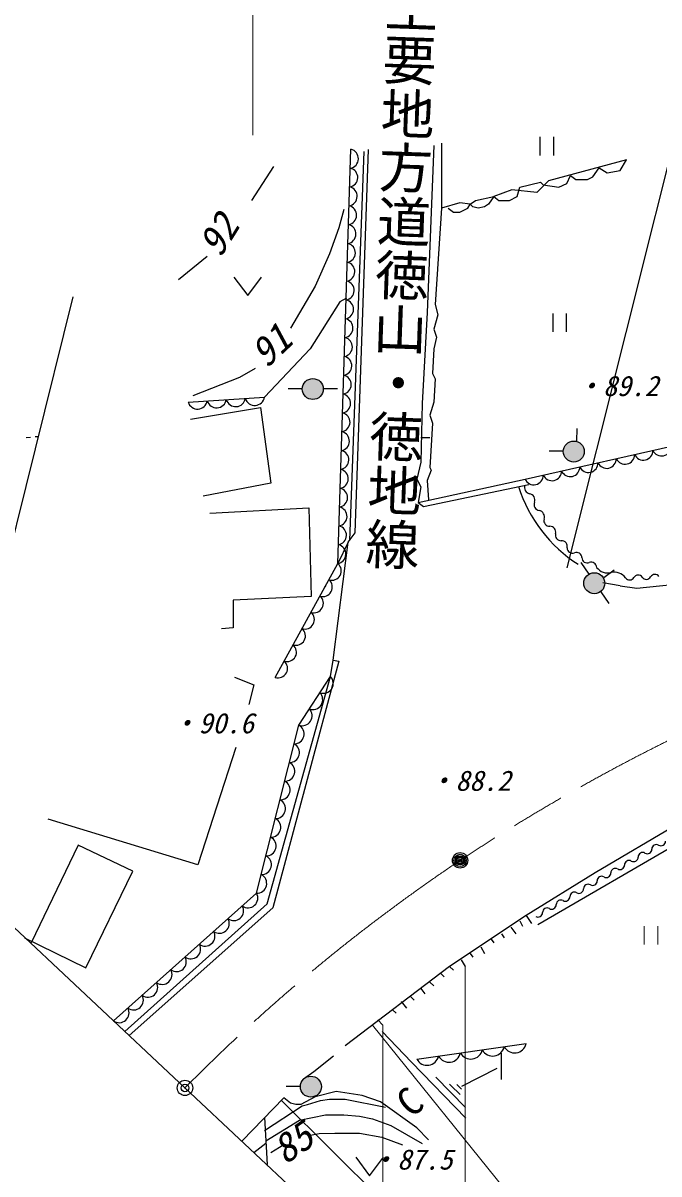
# Model space of a CAD drawing. Units: millimetres, scale not verified. Extents: x 40000 to 680000, y 20000 to 380000.
# Drawn here: x 272378 to 313700, y 261394 to 336193 of the extents above; entities that cross this region are included whole.
import ezdxf
from ezdxf.enums import TextEntityAlignment as Align

# ---------------------------------------------------------------- set-up
doc = ezdxf.new("R2010")
doc.units = ezdxf.units.MM
doc.header["$LTSCALE"] = 1000
doc.header["$PDMODE"] = 32
doc.header["$PDSIZE"] = 500
doc.linetypes.add('CHAIN', pattern=[18.5, 12, -1.5, 3.5, -1.5])
for name, color, linetype, lineweight in [('M-BGD', 7, 'Continuous', 25), ('M-BMK', 2, 'CHAIN', 13), ('M-BMK-SRVR', 3, 'Continuous', 25), ('M-STR-HTXT', 7, 'Continuous', 13), ('M-STR-STRC', 7, 'Continuous', 25)]:
    doc.layers.add(name, color=color, linetype=linetype, lineweight=lineweight)
doc.layers.add('M-OTRS', color=6, linetype='Continuous')
doc.styles.add('@ＭＳ ゴシック', font='')
doc.styles.add('ＭＳ ゴシック', font='')
doc.styles.get('@ＭＳ ゴシック').set_extended_font_data('@MS Gothic')
doc.styles.get('ＭＳ ゴシック').set_extended_font_data('MS Gothic')

msp = doc.modelspace()

# ---------------------------------------------------------------- hatches: boundary and pattern name
at = {"layer": 'M-BGD'}
for points in [[(291890, 312407, -1), (290524, 312407, -0.41421), (291207, 313090, -0.41421)], [(308850, 308346, -1), (307485, 308346, -1)], [(309882, 299223, -0.41421), (308933, 299402, -0.41421), (309112, 300351, -0.41421), (310061, 300172, -0.41421)], [(291765, 267070, -1), (290399, 267070, -0.41421), (291082, 267753, -0.41421)]]:
    msp.add_hatch(color=256, dxfattribs=at).paths.add_polyline_path(points)

# ---------------------------------------------------------------- linework, layer by layer
for p, q in [((299577, 328394), (299577, 324161)), ((305958, 328793), (305958, 327593)), ((306858, 327593), (306858, 328793)), ((292834, 301066), (293687, 327984)), ((294524, 327835), (293586, 302559)), ((299069, 328225), (298646, 317387)), ((311600, 327293), (306520, 325939)), ((311176, 326616), (311600, 327293)), ((288655, 326870), (287216, 324669)), ((307705, 325769), (307959, 326277)), ((307959, 326277), (308298, 326023)), ((309060, 326023), (309398, 326193)), ((309398, 326193), (309822, 326785)), ((309822, 326785), (310330, 326447)), ((310330, 326447), (311176, 326616)), ((304488, 324923), (304657, 325515)), ((304657, 325515), (306012, 325854)), ((306520, 325939), (305758, 325177)), ((306012, 325854), (306181, 325685)), ((306181, 325685), (307197, 325515)), ((307197, 325515), (307705, 325769)), ((308298, 326023), (309060, 326023)), ((301440, 324415), (301778, 324669)), ((301778, 324669), (302964, 324923)), ((302964, 324923), (302625, 324415)), ((304149, 325346), (302964, 324923)), ((302964, 324923), (303302, 324669)), ((303302, 324669), (303980, 324669)), ((303980, 324669), (304488, 324923)), ((305758, 325177), (304149, 325346)), ((293227, 324076), (292888, 322891)), ((299577, 324161), (299154, 317895)), ((300762, 324499), (299577, 324161)), ((300000, 324161), (300339, 323907)), ((300339, 323907), (300762, 323907)), ((301440, 324415), (300762, 324499)), ((300762, 323907), (301270, 324161)), ((301270, 324161), (301440, 324415)), ((301609, 324245), (301440, 324415)), ((301948, 324161), (301609, 324245)), ((302371, 324245), (301948, 324161)), ((302625, 324415), (302371, 324245)), ((292888, 322891), (292296, 321197)), ((284337, 321028), (282474, 319504)), ((292296, 321197), (291364, 319081)), ((291364, 319081), (289756, 316371)), ((292973, 318065), (291026, 315017)), ((293396, 318319), (292973, 318065)), ((299154, 317895), (299323, 317218)), ((298646, 317387), (298307, 311461)), ((299323, 317218), (299069, 316287)), ((306795, 317321), (306795, 316121)), ((307695, 316121), (307695, 317321)), ((299069, 316287), (299238, 315779)), ((299238, 315779), (299069, 315017)), ((291026, 315017), (288066, 311878)), ((299069, 315017), (298984, 313408)), ((287470, 313747), (286454, 313154)), ((298984, 313408), (299154, 313069)), ((286454, 313154), (283406, 311969)), ((299154, 313069), (299069, 311545)), ((289611, 312443), (290525, 312444)), ((291905, 312443), (292818, 312444)), ((283110, 311562), (288066, 311878)), ((283256, 310454), (287808, 311207)), ((287808, 311207), (288486, 306296)), ((298307, 311461), (298222, 307651)), ((299069, 311545), (298815, 310699)), ((298815, 310699), (298984, 310191)), ((304996, 306550), (323979, 310835)), ((298984, 310191), (298815, 307312)), ((308373, 309018), (308374, 309843)), ((272572, 309262), (272871, 309288)), ((273170, 309314), (273364, 309331)), ((298222, 309259), (298815, 309259)), ((306572, 308382), (307486, 308382)), ((298222, 307651), (297968, 306550)), ((298900, 307143), (298646, 306465)), ((298815, 307312), (298900, 307143)), ((288486, 306296), (284083, 305449)), ((297968, 306550), (298222, 306042)), ((298053, 305026), (304996, 306550)), ((298222, 306042), (298053, 305026)), ((298392, 304772), (305250, 306211)), ((298646, 306465), (298730, 305195)), ((284506, 304349), (290941, 304687)), ((290941, 304687), (291110, 298930)), ((298053, 305026), (298392, 304772)), ((288761, 293669), (292834, 301066)), ((308626, 301125), (309142, 300371)), ((310785, 300637), (310108, 300129)), ((291957, 299607), (292042, 299523)), ((309920, 299231), (310436, 298477)), ((311176, 299607), (310049, 299811)), ((291110, 298930), (286030, 298676)), ((286030, 298676), (286030, 296898)), ((286030, 296898), (285268, 296813)), ((286115, 293681), (287385, 293173)), ((287385, 293173), (287046, 291903)), ((286200, 289109), (283744, 281489)), ((283744, 281489), (274008, 284452)), ((275955, 282759), (272907, 276409)), ((279511, 281065), (275955, 282759)), ((305837, 277616), (315783, 283387)), ((276463, 274800), (279511, 281065)), ((305080, 278187), (300085, 274885)), ((304657, 277848), (304826, 277509)), ((305080, 278187), (305419, 277679)), ((303472, 277001), (303641, 276747)), ((304064, 277425), (304403, 277001)), ((272484, 276747), (276463, 274800)), ((302117, 276155), (302371, 275731)), ((302794, 276663), (302964, 276409)), ((300847, 275308), (301101, 274885)), ((301440, 275731), (301609, 275477)), ((300085, 274885), (293312, 269720)), ((300085, 274885), (300339, 274631)), ((298815, 273869), (299069, 273615)), ((299492, 274461), (299746, 274207)), ((298222, 273445), (298476, 273107)), ((296952, 272599), (297291, 272175)), ((297545, 272937), (297799, 272683)), ((296360, 272091), (296614, 271837)), ((295428, 271413), (295767, 271075)), ((297961, 268860), (305066, 269865)), ((292550, 269043), (291280, 268027)), ((303455, 269243), (303455, 267538)), ((291280, 268027), (290596, 267550)), ((300882, 267100), (303187, 268269)), ((289486, 267106), (290400, 267107)), ((299194, 267679), (301131, 265709)), ((300574, 267208), (300877, 266910)), ((289332, 266333), (286623, 263539)), ((289756, 265995), (289332, 266333)), ((291364, 266418), (290433, 265910)), ((292719, 266757), (291364, 266418)), ((294412, 266503), (292719, 266757)), ((295598, 266079), (294412, 266503)), ((288062, 264217), (290518, 265825)), ((290094, 265910), (289756, 265995)), ((290433, 265910), (290094, 265910)), ((290518, 265825), (290856, 265910)), ((290856, 265910), (291703, 266164)), ((291703, 266164), (292296, 266249)), ((292296, 266249), (293312, 266249)), ((293312, 266249), (295936, 265741)), ((297968, 264386), (295598, 266079)), ((288062, 265063), (288232, 262015)), ((288147, 263539), (290348, 264894)), ((290348, 264894), (292042, 265233)), ((292042, 265233), (293227, 265233)), ((293227, 265233), (294243, 265148)), ((294243, 265148), (295090, 264979)), ((295090, 264979), (296275, 264555)), ((291611, 264028), (292634, 264047)), ((292634, 264047), (294243, 264047)), ((294243, 264047), (295682, 263793)), ((296275, 264555), (298307, 263370)), ((298730, 263624), (297968, 264386)), ((288147, 263370), (287385, 262777)), ((291047, 263923), (291611, 264028)), ((295682, 263793), (297037, 263285)), ((289332, 263285), (288486, 262777))]:
    msp.add_line(p, q, dxfattribs=at)
at = {"layer": 'M-BGD', "lineweight": 13}
for p, q in [((301101, 274885), (301101, 230559)), ((295767, 271075), (295767, 249436))]:
    msp.add_line(p, q, dxfattribs=at)
at = {"layer": 'M-BGD'}
for points in [[(293513, 302461), (293956, 303058), (294834, 327963)], [(311176, 299607), (312268, 299467), (316048, 299851), (320405, 300454), (336787, 303015), (347910, 305115), (358467, 307142), (360047, 307718), (365526, 308613), (372229, 310859), (374877, 312320), (373416, 315535)], [(292529, 294792), (293513, 302461), (292834, 301066)], [(292359, 293724), (292529, 294792), (292908, 294727), (288605, 278689), (279279, 270390)], [(278260, 271346), (287556, 279642), (290295, 290564), (292359, 293724)], [(278990, 270661), (288237, 278957), (292359, 293724)], [(336832, 293874), (332418, 292102), (324156, 288351), (314981, 284175), (309545, 280958), (305080, 278187)], [(295724, 270653), (297611, 268656), (301157, 265031)], [(300081, 267230), (300168, 267149), (300785, 266553)]]:
    msp.add_lwpolyline(points, dxfattribs=at)
for centre in [(291207, 312407), (308167, 308346), (309497, 299787), (291082, 267070)]:
    msp.add_circle(centre, 683, dxfattribs=at)
for centre, radius, start, end in [((293543, 327376), 625, 279.69687, 76.67458), ((293504, 326153), 625, 279.69687, 76.67458), ((293465, 324929), 625, 279.69687, 76.67458), ((293427, 323706), 625, 279.69687, 76.67458), ((293388, 322482), 625, 279.69687, 76.67458), ((293349, 321258), 625, 279.69687, 76.67458), ((293310, 320035), 625, 279.69687, 76.67458), ((293272, 318811), 625, 279.69687, 76.67458), ((293233, 317588), 625, 279.69687, 76.67458), ((293194, 316364), 625, 279.69687, 76.67458), ((293155, 315141), 625, 279.69687, 76.67458), ((293116, 313917), 625, 279.69687, 76.67458), ((293078, 312694), 625, 279.69687, 76.67458), ((293039, 311470), 625, 279.69687, 76.67458), ((283721, 311736), 635, 195.95104, 351.35937), ((284960, 311816), 635, 195.95104, 351.35937), ((286199, 311895), 635, 195.95104, 351.35937), ((287437, 311974), 635, 195.95104, 351.35937), ((293000, 310246), 625, 279.69687, 76.67458), ((292961, 309023), 625, 279.69687, 76.67458), ((292923, 307799), 625, 279.69687, 76.67458), ((312681, 308408), 620, 203.86707, 1.57081), ((313868, 308675), 620, 203.86707, 1.57081), ((309122, 307604), 620, 203.86707, 1.57081), ((310308, 307872), 620, 203.86707, 1.57081), ((311495, 308140), 620, 203.86707, 1.57081), ((292884, 306576), 625, 279.69687, 76.67458), ((305563, 306801), 620, 203.86707, 1.57081), ((306749, 307069), 620, 203.86707, 1.57081), ((307935, 307336), 620, 203.86707, 1.57081), ((292845, 305352), 625, 279.69687, 76.67458), ((313476, 308880), 9330, 197.5216, 237.43629), ((305366, 306008), 408, 158.73157, 260.29245), ((305228, 305204), 408, 338.73157, 80.29245), ((292806, 304129), 625, 279.69687, 76.67458), ((305989, 304908), 408, 158.73157, 260.29245), ((305851, 304104), 408, 338.73157, 80.29245), ((306595, 303862), 375, 165.52166, 271.75761), ((292768, 302905), 625, 279.69687, 76.67458), ((306618, 303112), 375, 345.52166, 91.75761), ((307344, 302924), 375, 165.52166, 271.75761), ((292729, 301681), 625, 279.69687, 76.67458), ((307367, 302174), 375, 345.52166, 91.75761), ((308081, 302090), 351, 181.5219, 291.69596), ((308340, 301438), 351, 1.5219, 111.69596), ((309041, 301457), 351, 181.5219, 291.69596), ((292444, 300592), 614, 251.84598, 50.47814), ((309301, 300805), 351, 1.5219, 111.69596), ((310377, 301355), 905, 216.72676, 283.6521), ((291862, 299535), 614, 251.84598, 50.47814), ((310804, 299597), 905, 36.72676, 103.6521), ((311794, 300319), 321, 214.30371, 329.95169), ((312350, 299997), 321, 34.30371, 149.95169), ((312880, 300359), 321, 214.30371, 329.95169), ((313435, 300038), 321, 34.30371, 149.95169), ((291280, 298479), 614, 251.84598, 50.47814), ((290698, 297422), 614, 251.84598, 50.47814), ((290116, 296365), 614, 251.84598, 50.47814), ((289534, 295309), 614, 251.84598, 50.47814), ((288952, 294252), 614, 251.84598, 50.47814), ((291893, 293277), 646, 249.88487, 43.81167), ((291205, 292223), 646, 249.88487, 43.81167), ((290517, 291170), 646, 249.88487, 43.81167), ((290006, 289991), 641, 268.64999, 63.18736), ((289702, 288778), 641, 268.64999, 63.18736), ((289397, 287564), 641, 268.64999, 63.18736), ((289093, 286351), 641, 268.64999, 63.18736), ((288789, 285137), 641, 268.64999, 63.18736), ((288484, 283924), 641, 268.64999, 63.18736), ((288180, 282710), 641, 268.64999, 63.18736), ((313530, 282508), 294, 59.4869, 180.7521), ((313829, 283015), 294, 239.4869, 0.7521), ((287875, 281497), 641, 268.64999, 63.18736), ((312642, 281993), 294, 59.4869, 180.7521), ((312941, 282500), 294, 239.4869, 0.7521), ((310867, 280963), 294, 59.4869, 180.7521), ((311166, 281470), 294, 239.4869, 0.7521), ((311754, 281478), 294, 59.4869, 180.7521), ((312053, 281985), 294, 239.4869, 0.7521), ((287571, 280283), 641, 268.64999, 63.18736), ((309979, 280448), 294, 59.4869, 180.7521), ((310278, 280955), 294, 239.4869, 0.7521), ((308503, 279926), 294, 239.4869, 0.7521), ((309092, 279933), 294, 59.4869, 180.7521), ((309391, 280441), 294, 239.4869, 0.7521), ((286999, 279330), 638, 234.24348, 29.25049), ((307317, 278904), 294, 59.4869, 180.7521), ((307616, 279411), 294, 239.4869, 0.7521), ((308204, 279419), 294, 59.4869, 180.7521), ((286070, 278501), 638, 234.24348, 29.25049), ((305840, 278381), 294, 239.4869, 0.7521), ((306429, 278389), 294, 59.4869, 180.7521), ((306728, 278896), 294, 239.4869, 0.7521), ((285140, 277671), 638, 234.24348, 29.25049), ((284210, 276841), 638, 234.24348, 29.25049), ((283281, 276012), 638, 234.24348, 29.25049), ((282351, 275182), 638, 234.24348, 29.25049), ((281422, 274353), 638, 234.24348, 29.25049), ((280492, 273523), 638, 234.24348, 29.25049), ((279563, 272694), 638, 234.24348, 29.25049), ((278633, 271864), 638, 234.24348, 29.25049), ((301476, 269625), 765, 208.30791, 347.78729), ((302897, 269826), 765, 208.30791, 347.78729), ((304318, 270027), 765, 208.30791, 347.78729), ((298635, 269223), 765, 208.30791, 347.78729), ((300055, 269424), 765, 208.30791, 347.78729)]:
    msp.add_arc(centre, radius, start, end, dxfattribs=at)
at = {"layer": 'M-BMK'}
for centre, radius, start, end in [((370816, 175755), 127066, 105.55326, 123.44926), ((365370, 185494), 115941, 123.85657, 135.34061)]:
    msp.add_arc(centre, radius, start, end, dxfattribs=at)
at = {"layer": 'M-BMK-SRVR'}
for p, q in [((275616, 318403), (269228, 292674)), ((268434, 280573), (282902, 266988)), ((282902, 266988), (307298, 244080))]:
    msp.add_line(p, q, dxfattribs=at)
for centre, radius in [((300778, 281776), 500), ((300778, 281776), 400), ((300778, 281776), 300), ((300778, 281776), 200), ((300778, 281776), 100), ((300778, 281776), 20), ((282902, 266988), 500)]:
    msp.add_circle(centre, radius, dxfattribs=at)
for p in [(300778, 281776), (282902, 266988)]:
    msp.add_point(p, dxfattribs=at)
at = {"layer": 'M-OTRS'}
msp.add_point((282902, 266988), dxfattribs=at)
at = {"layer": 'M-STR-HTXT'}
for p, q in [((287300, 337369), (287300, 328902)), ((312733, 277506), (312733, 276306)), ((313633, 276306), (313633, 277506)), ((295090, 271075), (311600, 250585)), ((289184, 266180), (309609, 245835))]:
    msp.add_line(p, q, dxfattribs=at)
at = {"layer": 'M-STR-STRC'}
for p, q in [((316876, 337387), (307705, 300793)), ((286076, 319683), (286976, 318483)), ((286976, 318483), (287876, 319683)), ((293995, 262482), (294895, 261282)), ((294895, 261282), (295795, 262482))]:
    msp.add_line(p, q, dxfattribs=at)

# ---------------------------------------------------------------- texts
at = {"layer": 'M-BGD', "style": '@ＭＳ ゴシック'}
msp.add_text('主要地方道徳山・徳地線', height=2566, rotation=267.985, dxfattribs=at).set_placement((295589, 339124), align=Align.BOTTOM_LEFT)
at = {"layer": 'M-BGD', "style": 'ＭＳ ゴシック', "oblique": 15}
for s, rotation, p in [('92', 57.927, (285656, 320582)), ('91', 43.264, (288575, 313295)), ('85', 34.626, (289710, 261508))]:
    msp.add_text(s, height=1833, rotation=rotation, dxfattribs=at).set_placement(p, align=Align.BOTTOM_LEFT)
for s, p in [('・89.2', (308273, 311552)), ('・90.6', (281984, 289635)), ('・88.2', (298680, 285899)), ('・87.5', (294895, 261282))]:
    msp.add_text(s, height=1320, dxfattribs=at).set_placement(p, align=Align.BOTTOM_LEFT)
at = {"layer": 'M-STR-STRC', "style": 'ＭＳ ゴシック'}
msp.add_text('C', height=1833, rotation=40.626, dxfattribs=at).set_placement((297981, 264570), align=Align.BOTTOM_LEFT)

doc.saveas('drawing.dxf')
